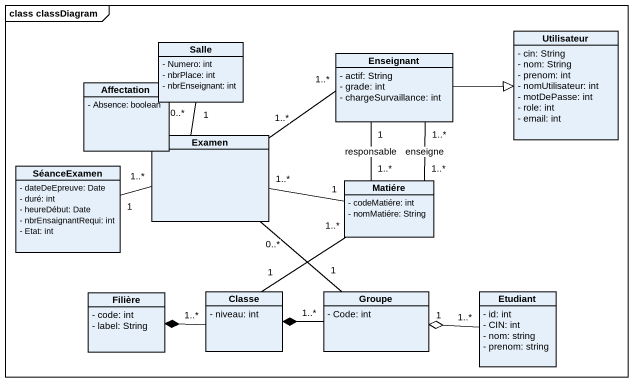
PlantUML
@startuml
mainframe class classDiagram
hide circle
hide empty members
skinparam classAttributeIconSize 0
class Salle {
  - Numero: int
  - nbrPlace: int
  - nbrEnseignant: int
}
class Enseignant {
  - actif: String
  - grade: int
  - chargeSurvaillance: int
}
class Utilisateur {
  - cin: String
  - nom: String
  - prenom: int
  - nomUtilisateur: int
  - motDePasse: int
  - role: int
  - email: int
}
class Affectation {
  - Absence: boolean
}
class Examen
class SéanceExamen {
  - dateDeEpreuve: Date
  - duré: int
  - heureDébut: Date
  - nbrEnsaignantRequi: int
  - Etat: int
}
class Matiére {
  - codeMatiére: int
  - nomMatiére: String
}
class Filière {
  - code: int
  - label: String
}
class Classe {
  - niveau: int
}
class Groupe {
  - Code: int
}
class Etudiant {
  - id: int
  - CIN: int
  - nom: string
  - prenom: string
}
Salle "1" -- "0..*" Examen
Enseignant -right-|> Utilisateur
Enseignant "1..*" -left- "1..*" Examen
Enseignant "1" -- "1..*" Matiére : responsable
Enseignant "1..*" -- "1..*" Matiére : enseigne
Examen "1..*" -left- "1" SéanceExamen
Examen "0..*" -- "1" Groupe
Matiére "1" -left- "1..*" Examen
Matiére "1..*" -- "1" Classe
Classe "1..*" -left-* Filière
Groupe "1..*" -left-* Classe
Etudiant "1..*" -left-o "1" Groupe
@enduml
